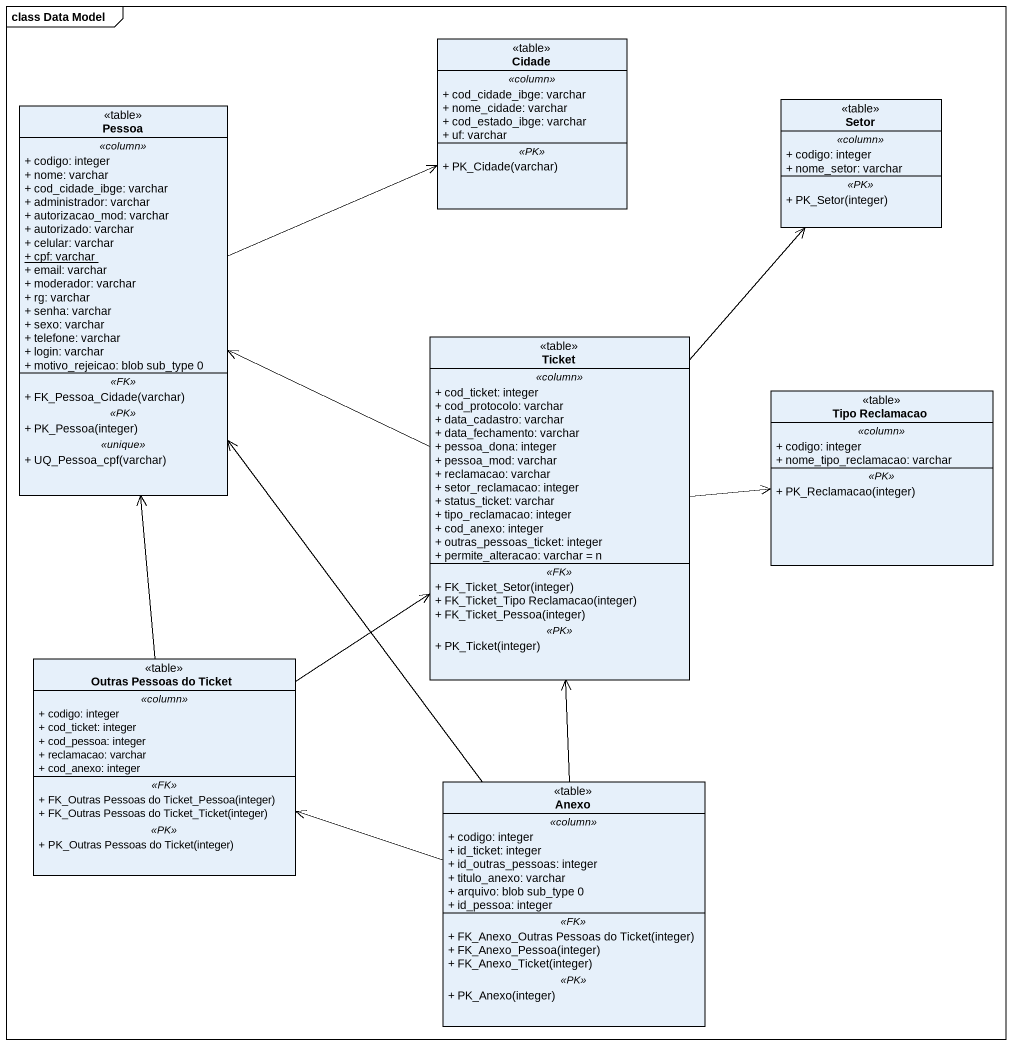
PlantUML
@startuml
mainframe class Data Model
hide circle
hide empty members
skinparam classAttributeIconSize 0
class Cidade <<table>> {
  .. <<column>> ..
  + cod_cidade_ibge: varchar
  + nome_cidade: varchar
  + cod_estado_ibge: varchar
  + uf: varchar
  .. <<PK>> ..
  + PK_Cidade(varchar)
}
class Pessoa <<table>> {
  .. <<column>> ..
  + codigo: integer
  + nome: varchar
  + cod_cidade_ibge: varchar
  + administrador: varchar
  + autorizacao_mod: varchar
  + autorizado: varchar
  + celular: varchar
  {static} + cpf: varchar
  + email: varchar
  + moderador: varchar
  + rg: varchar
  + senha: varchar
  + sexo: varchar
  + telefone: varchar
  + login: varchar
  + motivo_rejeicao: blob sub_type 0
  .. <<FK>> ..
  + FK_Pessoa_Cidade(varchar)
  .. <<PK>> ..
  + PK_Pessoa(integer)
  .. <<unique>> ..
  + UQ_Pessoa_cpf(varchar)
}
class Setor <<table>> {
  .. <<column>> ..
  + codigo: integer
  + nome_setor: varchar
  .. <<PK>> ..
  + PK_Setor(integer)
}
class Ticket <<table>> {
  .. <<column>> ..
  + cod_ticket: integer
  + cod_protocolo: varchar
  + data_cadastro: varchar
  + data_fechamento: varchar
  + pessoa_dona: integer
  + pessoa_mod: varchar
  + reclamacao: varchar
  + setor_reclamacao: integer
  + status_ticket: varchar
  + tipo_reclamacao: integer
  + cod_anexo: integer
  + outras_pessoas_ticket: integer
  + permite_alteracao: varchar = n
  .. <<FK>> ..
  + FK_Ticket_Setor(integer)
  + FK_Ticket_Tipo Reclamacao(integer)
  + FK_Ticket_Pessoa(integer)
  .. <<PK>> ..
  + PK_Ticket(integer)
}
class "Tipo Reclamacao" as Tipo_Reclamacao <<table>> {
  .. <<column>> ..
  + codigo: integer
  + nome_tipo_reclamacao: varchar
  .. <<PK>> ..
  + PK_Reclamacao(integer)
}
class "Outras Pessoas do Ticket" as Outras_Pessoas_do_Ticket <<table>> {
  .. <<column>> ..
  + codigo: integer
  + cod_ticket: integer
  + cod_pessoa: integer
  + reclamacao: varchar
  + cod_anexo: integer
  .. <<FK>> ..
  + FK_Outras Pessoas do Ticket_Pessoa(integer)
  + FK_Outras Pessoas do Ticket_Ticket(integer)
  .. <<PK>> ..
  + PK_Outras Pessoas do Ticket(integer)
}
class Anexo <<table>> {
  .. <<column>> ..
  + codigo: integer
  + id_ticket: integer
  + id_outras_pessoas: integer
  + titulo_anexo: varchar
  + arquivo: blob sub_type 0
  + id_pessoa: integer
  .. <<FK>> ..
  + FK_Anexo_Outras Pessoas do Ticket(integer)
  + FK_Anexo_Pessoa(integer)
  + FK_Anexo_Ticket(integer)
  .. <<PK>> ..
  + PK_Anexo(integer)
}
Pessoa -right-> Cidade
Ticket -left-> Pessoa
Ticket -up-> Setor
Ticket -right-> Tipo_Reclamacao
Outras_Pessoas_do_Ticket -up-> Pessoa
Outras_Pessoas_do_Ticket -up-> Ticket
Anexo -up-> Pessoa
Anexo -up-> Ticket
Anexo -left-> Outras_Pessoas_do_Ticket
@enduml
